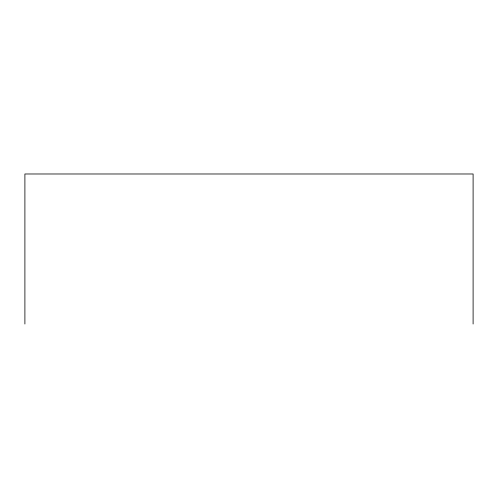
<?xml version="1.0" encoding="UTF-8"?>
<svg xmlns="http://www.w3.org/2000/svg" width="498" height="498" viewBox="0 0 498 498"><rect width="100%" height="100%" fill="white"/><g stroke="black" fill="none" stroke-linecap="round" stroke-linejoin="round"><path stroke-width="0.75" d="M473.1 324.017L473.1 173.983L24.9 173.983L24.9 324.017"/></g></svg>
